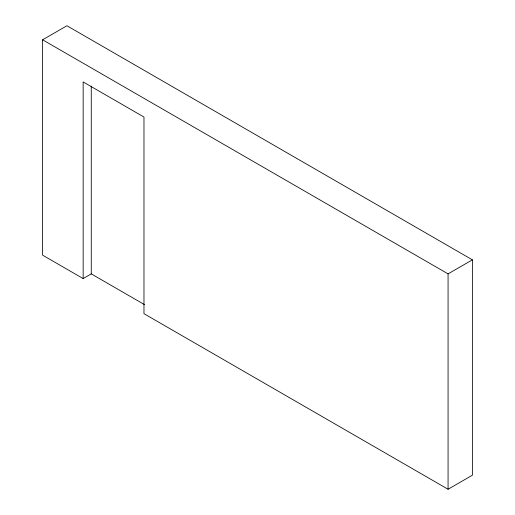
<?xml version="1.0" encoding="UTF-8"?>
<svg xmlns="http://www.w3.org/2000/svg" width="515" height="515" viewBox="0 0 515 515"><rect width="100%" height="100%" fill="white"/><g stroke="black" fill="none" stroke-linecap="round" stroke-linejoin="round"><path stroke-width="0.77" d="M83.153 278.57L42.61 255.163L42.61 39.797L66.937 25.75L472.39 259.837L472.39 475.203L448.063 489.25L143.975 313.68L143.975 117.047L83.153 81.93L83.153 278.57L91.496 273.755M42.61 39.797L448.063 273.883L472.39 259.837M144.477 304.61L91.264 273.89L91.264 86.076M448.063 273.883L448.063 489.25"/></g></svg>
